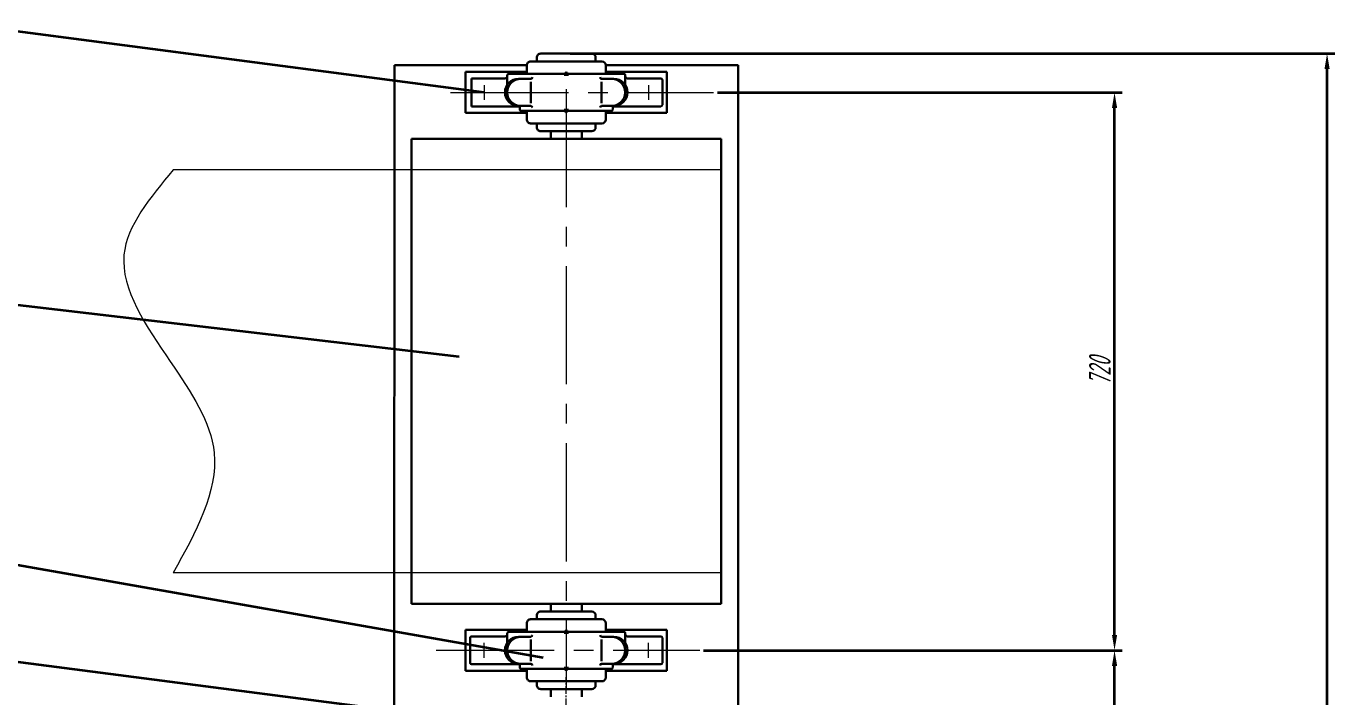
# Model space of a CAD drawing. Header units: millimetres. Extents: x 0 to 4732, y -441 to 1125.
# Drawn here: x 2397.7 to 2608.9, y -183.8 to -75.6 of the extents above; entities that cross this region are included whole.
import ezdxf
from ezdxf import colors
from ezdxf.entities.mleader import LeaderData, LeaderLine
from ezdxf.math import Vec2, Vec3

# ---------------------------------------------------------------- set-up
doc = ezdxf.new("R2010")
doc.units = ezdxf.units.MM
for name, pattern in [('ACAD_ISO02W100', [15, 12, -3]), ('CENTER', [2, 1.25, -0.25, 0.25, -0.25]), ('CENTER2', [28.575, 19.05, -3.175, 3.175, -3.175])]:
    doc.linetypes.add(name, pattern=pattern)
for name, color, linetype, lineweight in [('1', 1, 'CENTER', 35), ('1轮廓实线层', 7, 'Continuous', 70), ('中心线', 1, 'CENTER2', 35), ('标注', 6, 'Continuous', 35), ('虚线', 7, 'ACAD_ISO02W100', 35)]:
    doc.layers.add(name, color=color, linetype=linetype, lineweight=lineweight)
doc.styles.add('数字', font='isocp.shx', dxfattribs={"width": 0.7, "oblique": 15, "height": 3.5})
doc.styles.add('数字字母', font='isocp.shx', dxfattribs={"width": 0.7, "oblique": 15, "height": 3.5})
doc.dimstyles.new('数字标注', dxfattribs={"dimtxt": 3.5, "dimasz": 2.5, "dimexe": 1.25, "dimexo": 0.625, "dimtad": 1, "dimtxsty": '数字', "dimcen": 2.5, "dimadec": 0, "dimazin": 0, "dimtfac": 1, "dimtmove": 0, "dimatfit": 3, "dimfxl": 1, "dimlwd": 35, "dimlwe": 35, "dimarcsym": 0})

# ---------------------------------------------------------------- blocks, each defined once
blk = doc.blocks.new('_None')
blk = doc.blocks.new('*D93')
at = {"layer": 'Defpoints', "color": 0, "lineweight": 15, "transparency": 16777216}
for p in [(2484.83, -80.06), (2607.64, -80.06), (2436.08, -336.02)]:
    blk.add_point(p, dxfattribs=at)
at = {"layer": '标注', "color": 0, "linetype": 'Continuous', "lineweight": 35, "transparency": 16777216}
for p, q in [((2485.46, -80.06), (2608.89, -80.06)), ((2607.64, -333.52), (2607.64, -82.56)), ((2436.71, -336.02), (2608.89, -336.02))]:
    blk.add_line(p, q, dxfattribs=at)
at = {"layer": '标注', "color": 0, "lineweight": 15, "transparency": 16777216}
for points in [[(2607.22, -82.56), (2608.06, -82.56), (2607.64, -80.06)], [(2607.22, -333.52), (2608.06, -333.52), (2607.64, -336.02)]]:
    blk.add_solid(points, dxfattribs=at)
at = {"layer": '标注', "color": 0, "lineweight": 15, "transparency": 16777216, "insert": (2605.26, -208.04), "char_height": 3.5, "attachment_point": 5, "rotation": 90, "style": '数字'}
blk.add_mtext('2048', dxfattribs=at)
blk = doc.blocks.new('*D95')
at = {"layer": 'Defpoints', "color": 0, "lineweight": 15, "transparency": 16777216}
for p in [(2506.38, -176.32), (2573.33, -176.32), (2515.47, -233.35)]:
    blk.add_point(p, dxfattribs=at)
at = {"layer": '标注', "color": 0, "linetype": 'Continuous', "lineweight": 35, "transparency": 16777216}
for p, q in [((2507, -176.32), (2574.58, -176.32)), ((2573.33, -230.85), (2573.33, -178.82)), ((2516.1, -233.35), (2574.58, -233.35))]:
    blk.add_line(p, q, dxfattribs=at)
at = {"layer": '标注', "color": 0, "lineweight": 15, "transparency": 16777216}
for points in [[(2572.92, -178.82), (2573.75, -178.82), (2573.33, -176.32)], [(2572.92, -230.85), (2573.75, -230.85), (2573.33, -233.35)]]:
    blk.add_solid(points, dxfattribs=at)
at = {"layer": '标注', "color": 0, "lineweight": 15, "transparency": 16777216, "insert": (2570.96, -204.83), "char_height": 3.5, "attachment_point": 5, "rotation": 90, "style": '数字'}
blk.add_mtext('456', dxfattribs=at)
blk = doc.blocks.new('*D96')
at = {"layer": 'Defpoints', "color": 0, "lineweight": 15, "transparency": 16777216}
for p in [(2508.63, -86.31), (2573.33, -86.31), (2506.38, -176.32)]:
    blk.add_point(p, dxfattribs=at)
at = {"layer": '标注', "color": 0, "linetype": 'Continuous', "lineweight": 35, "transparency": 16777216}
for p, q in [((2509.25, -86.31), (2574.58, -86.31)), ((2573.33, -173.82), (2573.33, -88.81)), ((2507, -176.32), (2574.58, -176.32))]:
    blk.add_line(p, q, dxfattribs=at)
at = {"layer": '标注', "color": 0, "lineweight": 15, "transparency": 16777216}
for points in [[(2572.92, -88.81), (2573.75, -88.81), (2573.33, -86.31)], [(2572.92, -173.82), (2573.75, -173.82), (2573.33, -176.32)]]:
    blk.add_solid(points, dxfattribs=at)
at = {"layer": '标注', "color": 0, "lineweight": 15, "transparency": 16777216, "insert": (2570.96, -131.32), "char_height": 3.5, "attachment_point": 5, "rotation": 90, "style": '数字'}
blk.add_mtext('720', dxfattribs=at)

msp = doc.modelspace()

# ---------------------------------------------------------------- linework, layer by layer
at = {"color": 0, "lineweight": 30}
for p, q in [((2457.083, -212.957), (2457.091, -81.936)), ((2457.091, -81.936), (2478.458, -81.94)), ((2490.584, -81.315), (2479.084, -81.315)), ((2512.576, -81.938), (2491.209, -81.94)), ((2512.576, -216.02), (2512.576, -81.938)), ((2468.584, -83.002), (2468.584, -89.627)), ((2469.564, -84.064), (2469.564, -88.564)), ((2484.646, -83.315), (2475.564, -83.315)), ((2494.103, -83.315), (2485.021, -83.315)), ((2484.646, -89.315), (2477.584, -89.315)), ((2492.083, -89.315), (2485.021, -89.315)), ((2490.583, -91.315), (2479.083, -91.314)), ((2488.958, -92.566), (2480.708, -92.565)), ((2459.833, -168.815), (2459.833, -93.815)), ((2459.833, -93.815), (2509.833, -93.815)), ((2509.833, -93.815), (2509.833, -168.815)), ((2484.833, -168.815), (2459.833, -168.815)), ((2482.331, -168.815), (2487.335, -168.815)), ((2509.833, -168.815), (2484.833, -168.815)), ((2490.583, -171.317), (2479.083, -171.317)), ((2484.646, -173.317), (2475.563, -173.316)), ((2494.102, -173.317), (2485.021, -173.317)), ((2484.645, -179.316), (2477.583, -179.316)), ((2492.082, -179.317), (2485.02, -179.316)), ((2490.583, -181.317), (2479.083, -181.315)), ((2488.958, -182.567), (2480.708, -182.566))]:
    msp.add_line(p, q, dxfattribs=at)
at = {"color": 0, "lineweight": 15}
for p, q in [((2509.833, -98.815), (2421.417, -98.815)), ((2509.833, -163.815), (2421.417, -163.815))]:
    msp.add_line(p, q, dxfattribs=at)
msp.add_spline([(2421.417, -98.815), (2413.453, -112.518), (2420.92, -129.733), (2428.005, -144.462), (2421.417, -163.815)], degree=3, dxfattribs=at)
at = {"layer": '1', "color": 0, "lineweight": 15}
msp.add_line((2484.832, -209.348), (2484.832, -180.626), dxfattribs=at)
at = {"layer": '1轮廓实线层', "color": 0, "lineweight": 30}
for p, q in [((2480.709, -80.065), (2488.959, -80.064)), ((2478.459, -83.316), (2478.459, -81.941)), ((2480.083, -81.315), (2480.083, -80.69)), ((2489.583, -81.314), (2489.583, -80.689)), ((2491.209, -83.314), (2491.209, -81.94)), ((2478.459, -83.002), (2468.584, -83.002)), ((2469.564, -84.064), (2474.939, -84.065)), ((2475.314, -85.11), (2475.314, -83.565)), ((2477.14, -84.127), (2479.126, -84.127)), ((2479.376, -83.877), (2479.376, -83.877)), ((2484.646, -83.296), (2484.646, -83.641)), ((2485.021, -83.315), (2485.021, -83.641)), ((2490.29, -83.877), (2490.29, -83.877)), ((2492.527, -84.128), (2490.54, -84.127)), ((2491.208, -83.003), (2501.083, -83.003)), ((2494.353, -85.11), (2494.353, -83.565)), ((2500.103, -84.065), (2494.728, -84.065)), ((2500.353, -86.315), (2500.353, -84.315)), ((2501.083, -83.003), (2501.083, -86.315)), ((2479.126, -84.584), (2479.126, -86.315)), ((2479.126, -88.045), (2479.126, -86.315)), ((2490.54, -84.584), (2490.54, -86.315)), ((2490.54, -88.046), (2490.54, -86.315)), ((2500.353, -86.315), (2500.353, -88.315)), ((2501.083, -89.628), (2501.083, -86.315)), ((2469.564, -88.564), (2477.334, -88.565)), ((2477.14, -88.502), (2479.126, -88.502)), ((2477.334, -89.065), (2477.334, -88.502)), ((2492.527, -88.503), (2490.54, -88.502)), ((2492.333, -89.065), (2492.333, -88.503)), ((2500.103, -88.565), (2492.333, -88.565)), ((2478.458, -89.627), (2468.584, -89.627)), ((2478.459, -89.314), (2478.458, -90.689)), ((2479.376, -88.752), (2479.376, -88.752)), ((2484.646, -89.333), (2484.646, -88.989)), ((2485.021, -89.315), (2485.021, -88.989)), ((2490.29, -88.752), (2490.29, -88.752)), ((2491.209, -89.315), (2491.208, -90.69)), ((2491.208, -89.627), (2501.083, -89.628)), ((2480.083, -91.314), (2480.083, -91.94)), ((2482.331, -93.815), (2482.331, -92.565)), ((2487.335, -92.565), (2487.335, -93.815)), ((2489.583, -91.316), (2489.583, -91.941)), ((2482.331, -170.065), (2482.331, -168.815)), ((2487.335, -168.815), (2487.335, -170.066)), ((2480.083, -171.317), (2480.083, -170.691)), ((2480.708, -170.066), (2488.958, -170.066)), ((2489.583, -171.316), (2489.583, -170.691)), ((2468.583, -173.004), (2468.583, -176.316)), ((2478.458, -173.004), (2468.583, -173.004)), ((2478.458, -173.317), (2478.458, -171.942)), ((2491.207, -173.004), (2501.082, -173.004)), ((2491.208, -173.316), (2491.208, -171.942)), ((2501.082, -173.004), (2501.082, -176.317)), ((2469.313, -176.316), (2469.313, -174.316)), ((2469.563, -174.066), (2474.938, -174.066)), ((2475.313, -175.111), (2475.313, -173.566)), ((2477.139, -174.129), (2479.126, -174.129)), ((2479.126, -174.586), (2479.126, -176.316)), ((2479.376, -173.879), (2479.376, -173.879)), ((2484.646, -173.298), (2484.646, -173.642)), ((2485.021, -173.317), (2485.021, -173.642)), ((2490.29, -173.879), (2490.29, -173.879)), ((2492.526, -174.129), (2490.539, -174.129)), ((2490.539, -174.586), (2490.539, -176.317)), ((2494.352, -175.112), (2494.352, -173.567)), ((2500.102, -174.067), (2494.727, -174.067)), ((2500.352, -176.317), (2500.352, -174.317)), ((2468.583, -179.628), (2468.583, -176.316)), ((2469.313, -176.316), (2469.313, -178.316)), ((2479.126, -178.047), (2479.126, -176.316)), ((2490.539, -178.047), (2490.539, -176.317)), ((2500.352, -176.317), (2500.352, -178.317)), ((2501.082, -179.629), (2501.082, -176.317)), ((2469.563, -178.566), (2477.333, -178.566)), ((2477.139, -178.504), (2479.126, -178.504)), ((2477.333, -179.066), (2477.333, -178.504)), ((2478.458, -179.315), (2478.458, -180.69)), ((2479.376, -178.754), (2479.376, -178.754)), ((2484.645, -179.335), (2484.645, -178.991)), ((2485.02, -179.316), (2485.02, -178.991)), ((2490.289, -178.754), (2490.289, -178.754)), ((2492.526, -178.504), (2490.539, -178.504)), ((2491.208, -179.317), (2491.208, -180.692)), ((2492.332, -179.067), (2492.332, -178.504)), ((2500.102, -178.567), (2492.332, -178.567)), ((2478.458, -179.629), (2468.583, -179.628)), ((2480.083, -181.316), (2480.082, -181.941)), ((2489.583, -181.317), (2489.582, -181.942)), ((2491.207, -179.629), (2501.082, -179.629)), ((2482.331, -183.817), (2482.331, -182.567)), ((2487.334, -182.567), (2487.334, -183.817))]:
    msp.add_line(p, q, dxfattribs=at)
for centre, radius, start, end in [((2480.709, -80.69), 0.625, 90.00222, 180.00624), ((2488.959, -80.689), 0.625, 0.00624, 90.00222), ((2479.084, -81.94), 0.625, 90.00218, 180.00624), ((2490.584, -81.94), 0.625, 0.00624, 90.00218), ((2474.939, -83.69), 0.375, 269.99839, 359.99839), ((2477.14, -86.315), 2.188, 89.99839, 179.99839), ((2475.564, -83.565), 0.25, 89.99829, 179.99839), ((2477.501, -86.315), 2.188, 89.99839, 179.99839), ((2479.126, -83.877), 0.25, 269.99839, 359.99839), ((2484.833, -83.315), 0.188, 359.99826, 179.99826), ((2490.54, -83.877), 0.25, 179.99839, 269.99839), ((2492.165, -86.315), 2.188, 359.99839, 89.99839), ((2492.527, -86.315), 2.188, 359.99839, 89.99839), ((2494.103, -83.565), 0.25, 359.99839, 89.9985), ((2494.728, -83.69), 0.375, 179.99839, 269.99839), ((2500.103, -84.315), 0.25, 359.99839, 89.99839), ((2477.14, -86.315), 2.188, 179.99839, 269.99839), ((2477.501, -86.315), 2.188, 179.99839, 269.99839), ((2492.165, -86.315), 2.188, 269.99839, 359.99839), ((2492.527, -86.315), 2.188, 269.99839, 359.99839), ((2479.126, -88.752), 0.25, 359.99839, 89.99839), ((2490.54, -88.752), 0.25, 89.99839, 179.99839), ((2500.103, -88.315), 0.25, 269.99839, 359.99839), ((2477.584, -89.065), 0.25, 179.99839, 269.99839), ((2479.083, -90.689), 0.625, 179.99041, 269.99447), ((2484.833, -89.315), 0.188, 179.9981, 359.9981), ((2490.583, -90.69), 0.625, 269.99447, 359.99041), ((2492.083, -89.065), 0.25, 269.99839, 359.99839), ((2480.708, -91.94), 0.625, 179.99041, 269.99443), ((2488.958, -91.941), 0.625, 269.99443, 359.99041), ((2480.708, -170.691), 0.625, 90.00222, 180.00624), ((2488.958, -170.691), 0.625, 0.00624, 90.00222), ((2479.083, -171.942), 0.625, 90.00218, 180.00624), ((2484.833, -173.317), 0.188, 359.99826, 179.99826), ((2490.583, -171.942), 0.625, 0.00624, 90.00218), ((2469.563, -174.316), 0.25, 89.99839, 179.99839), ((2474.938, -173.691), 0.375, 269.99839, 359.99839), ((2477.139, -176.316), 2.188, 89.99839, 179.99839), ((2475.563, -173.566), 0.25, 89.99829, 179.99839), ((2477.501, -176.316), 2.188, 89.99839, 179.99839), ((2479.126, -173.879), 0.25, 269.99839, 359.99839), ((2490.539, -173.879), 0.25, 179.99839, 269.99839), ((2492.164, -176.317), 2.188, 359.99839, 89.99839), ((2492.526, -176.317), 2.188, 359.99839, 89.99839), ((2494.102, -173.567), 0.25, 359.99839, 89.9985), ((2494.727, -173.692), 0.375, 179.99839, 269.99839), ((2500.102, -174.317), 0.25, 359.99839, 89.99839), ((2477.139, -176.316), 2.188, 179.99839, 269.99839), ((2477.501, -176.316), 2.188, 179.99839, 269.99839), ((2492.164, -176.317), 2.188, 269.99839, 359.99839), ((2492.526, -176.317), 2.188, 269.99839, 359.99839), ((2469.563, -178.316), 0.25, 179.99839, 269.99839), ((2477.583, -179.066), 0.25, 179.99839, 269.99839), ((2479.126, -178.754), 0.25, 359.99839, 89.99839), ((2484.832, -179.316), 0.188, 179.9981, 359.9981), ((2490.539, -178.754), 0.25, 89.99839, 179.99839), ((2492.082, -179.067), 0.25, 269.99839, 359.99839), ((2500.102, -178.317), 0.25, 269.99839, 359.99839), ((2479.083, -180.69), 0.625, 179.99041, 269.99447), ((2490.583, -180.692), 0.625, 269.99447, 359.99041), ((2480.708, -181.941), 0.625, 179.99041, 269.99443), ((2488.958, -181.942), 0.625, 269.99443, 359.99041)]:
    msp.add_arc(centre, radius, start, end, dxfattribs=at)
at = {"layer": '中心线', "color": 0, "lineweight": 15}
for p, q in [((2466.13, -86.314), (2508.63, -86.314)), ((2471.562, -85.128), (2471.562, -87.503)), ((2484.832, -85.776), (2484.832, -182.659)), ((2498.103, -85.128), (2498.103, -87.503)), ((2471.562, -177.503), (2471.562, -175.128)), ((2498.103, -177.503), (2498.103, -175.128)), ((2463.817, -176.316), (2506.38, -176.316))]:
    msp.add_line(p, q, dxfattribs=at)
at = {"layer": '虚线', "color": 0, "lineweight": 30}
msp.add_line((2464.835, -168.815), (2464.21, -168.815), dxfattribs=at)

# ---------------------------------------------------------------- dimensions: what is measured, and where the dimension line sits
at = {"layer": '标注', "color": 0, "lineweight": 15}
for base, p1, p2, text, picture, middle in [((2607.639, -80.064), (2436.082, -336.017), (2484.834, -80.064), '2048', '*D93', (2605.263, -208.041)), ((2573.334, -86.314), (2506.38, -176.316), (2508.63, -86.314), '720', '*D96', (2570.959, -131.315)), ((2573.334, -176.316), (2515.474, -233.348), (2506.38, -176.316), '456', '*D95', (2570.959, -204.832))]:
    dim = msp.add_linear_dim(base=base, p1=p1, p2=p2, angle=90, text=text, dimstyle='数字标注', dxfattribs=at)
    dim.commit()
    dim.dimension.update_dxf_attribs({"geometry": picture, "text_midpoint": middle})

# ---------------------------------------------------------------- leaders
ml = msp.add_multileader_mtext('Standard', dxfattribs=at)
ml.set_content('B1', style='数字字母')
ml.set_leader_properties(linetype='Continuous', lineweight=35)
ml.set_arrow_properties(name='NONE')
ml.build(insert=Vec2(0, 0))
ml.multileader.update_dxf_attribs({"text_left_attachment_type": 5, "text_right_attachment_type": 5, "dogleg_length": 0})
ctx = ml.context
ctx.base_point, ctx.char_height, ctx.plane_origin = Vec3(2348.174, -71.203), 3.5, Vec3(2471.562, -86.314)
ctx.left_attachment, ctx.right_attachment, ctx.text_align_type = 5, 5, 2
notes = []
notes.append((ctx, [(0, (1, 1, 0), (2355.468, -71.203), (-1, 0), 0, [(0, [(2471.562, -86.314)], 0, [])])]))
ctx.mtext.insert, ctx.mtext.alignment, ctx.mtext.flow_direction = Vec3(2353.468, -67.003), 3, 5
ml = msp.add_multileader_mtext('Standard', dxfattribs=at)
ml.set_content('7', style='数字字母')
ml.set_leader_properties(linetype='Continuous', lineweight=35)
ml.set_arrow_properties(name='NONE')
ml.build(insert=Vec2(0, 0))
ml.multileader.update_dxf_attribs({"text_left_attachment_type": 5, "text_right_attachment_type": 5, "dogleg_length": 0})
ctx = ml.context
ctx.base_point, ctx.char_height, ctx.plane_origin = Vec3(2350.134, -115.848), 3.5, Vec3(2467.575, -128.963)
ctx.left_attachment, ctx.right_attachment, ctx.text_align_type = 5, 5, 2
notes.append((ctx, [(0, (1, 1, 0), (2355.468, -115.848), (-1, 0), 0, [(0, [(2467.575, -128.963)], 0, [])])]))
ctx.mtext.insert, ctx.mtext.alignment, ctx.mtext.flow_direction = Vec3(2353.468, -111.648), 3, 5
ml = msp.add_multileader_mtext('Standard', dxfattribs=at)
ml.set_content('6', style='数字字母')
ml.set_leader_properties(linetype='Continuous', lineweight=35)
ml.set_arrow_properties(name='NONE')
ml.build(insert=Vec2(0, 0))
ml.multileader.update_dxf_attribs({"text_left_attachment_type": 5, "text_right_attachment_type": 5, "dogleg_length": 0})
ctx = ml.context
ctx.base_point, ctx.char_height, ctx.plane_origin = Vec3(2349.889, -155.359), 3.5, Vec3(2481.114, -177.548)
ctx.left_attachment, ctx.right_attachment, ctx.text_align_type = 5, 5, 2
notes.append((ctx, [(0, (1, 1, 0), (2355.468, -155.359), (-1, 0), 0, [(0, [(2481.114, -177.548)], 0, [])])]))
ctx.mtext.insert, ctx.mtext.alignment, ctx.mtext.flow_direction = Vec3(2353.468, -151.159), 3, 5
ml = msp.add_multileader_mtext('Standard', dxfattribs=at)
ml.set_content('5', style='数字字母')
ml.set_leader_properties(linetype='Continuous', lineweight=35)
ml.set_arrow_properties(name='NONE')
ml.build(insert=Vec2(0, 0))
ml.multileader.update_dxf_attribs({"text_left_attachment_type": 5, "text_right_attachment_type": 5, "dogleg_length": 0})
ctx = ml.context
ctx.base_point, ctx.char_height, ctx.plane_origin = Vec3(2349.766, -172.935), 3.5, Vec3(2482.804, -189.406)
ctx.left_attachment, ctx.right_attachment, ctx.text_align_type = 5, 5, 2
notes.append((ctx, [(0, (1, 1, 0), (2355.468, -172.935), (-1, 0), 0, [(0, [(2482.804, -189.406)], 0, [])])]))
ctx.mtext.insert, ctx.mtext.alignment, ctx.mtext.flow_direction = Vec3(2353.468, -168.735), 3, 5
for ctx, leaders in notes:
    for number, flags, end, landing, length, lines in leaders:
        leader = LeaderData()
        leader.index, (leader.has_last_leader_line, leader.has_dogleg_vector, leader.attachment_direction) = number, flags
        leader.last_leader_point, leader.dogleg_vector, leader.dogleg_length = Vec3(end), Vec3(landing), length
        for number, points, colour, breaks in lines:
            line = LeaderLine()
            line.index, line.vertices, line.color, line.breaks = number, Vec3.list(points), colors.encode_raw_color(colour), breaks
            leader.lines.append(line)
        ctx.leaders.append(leader)

doc.saveas('drawing.dxf')
